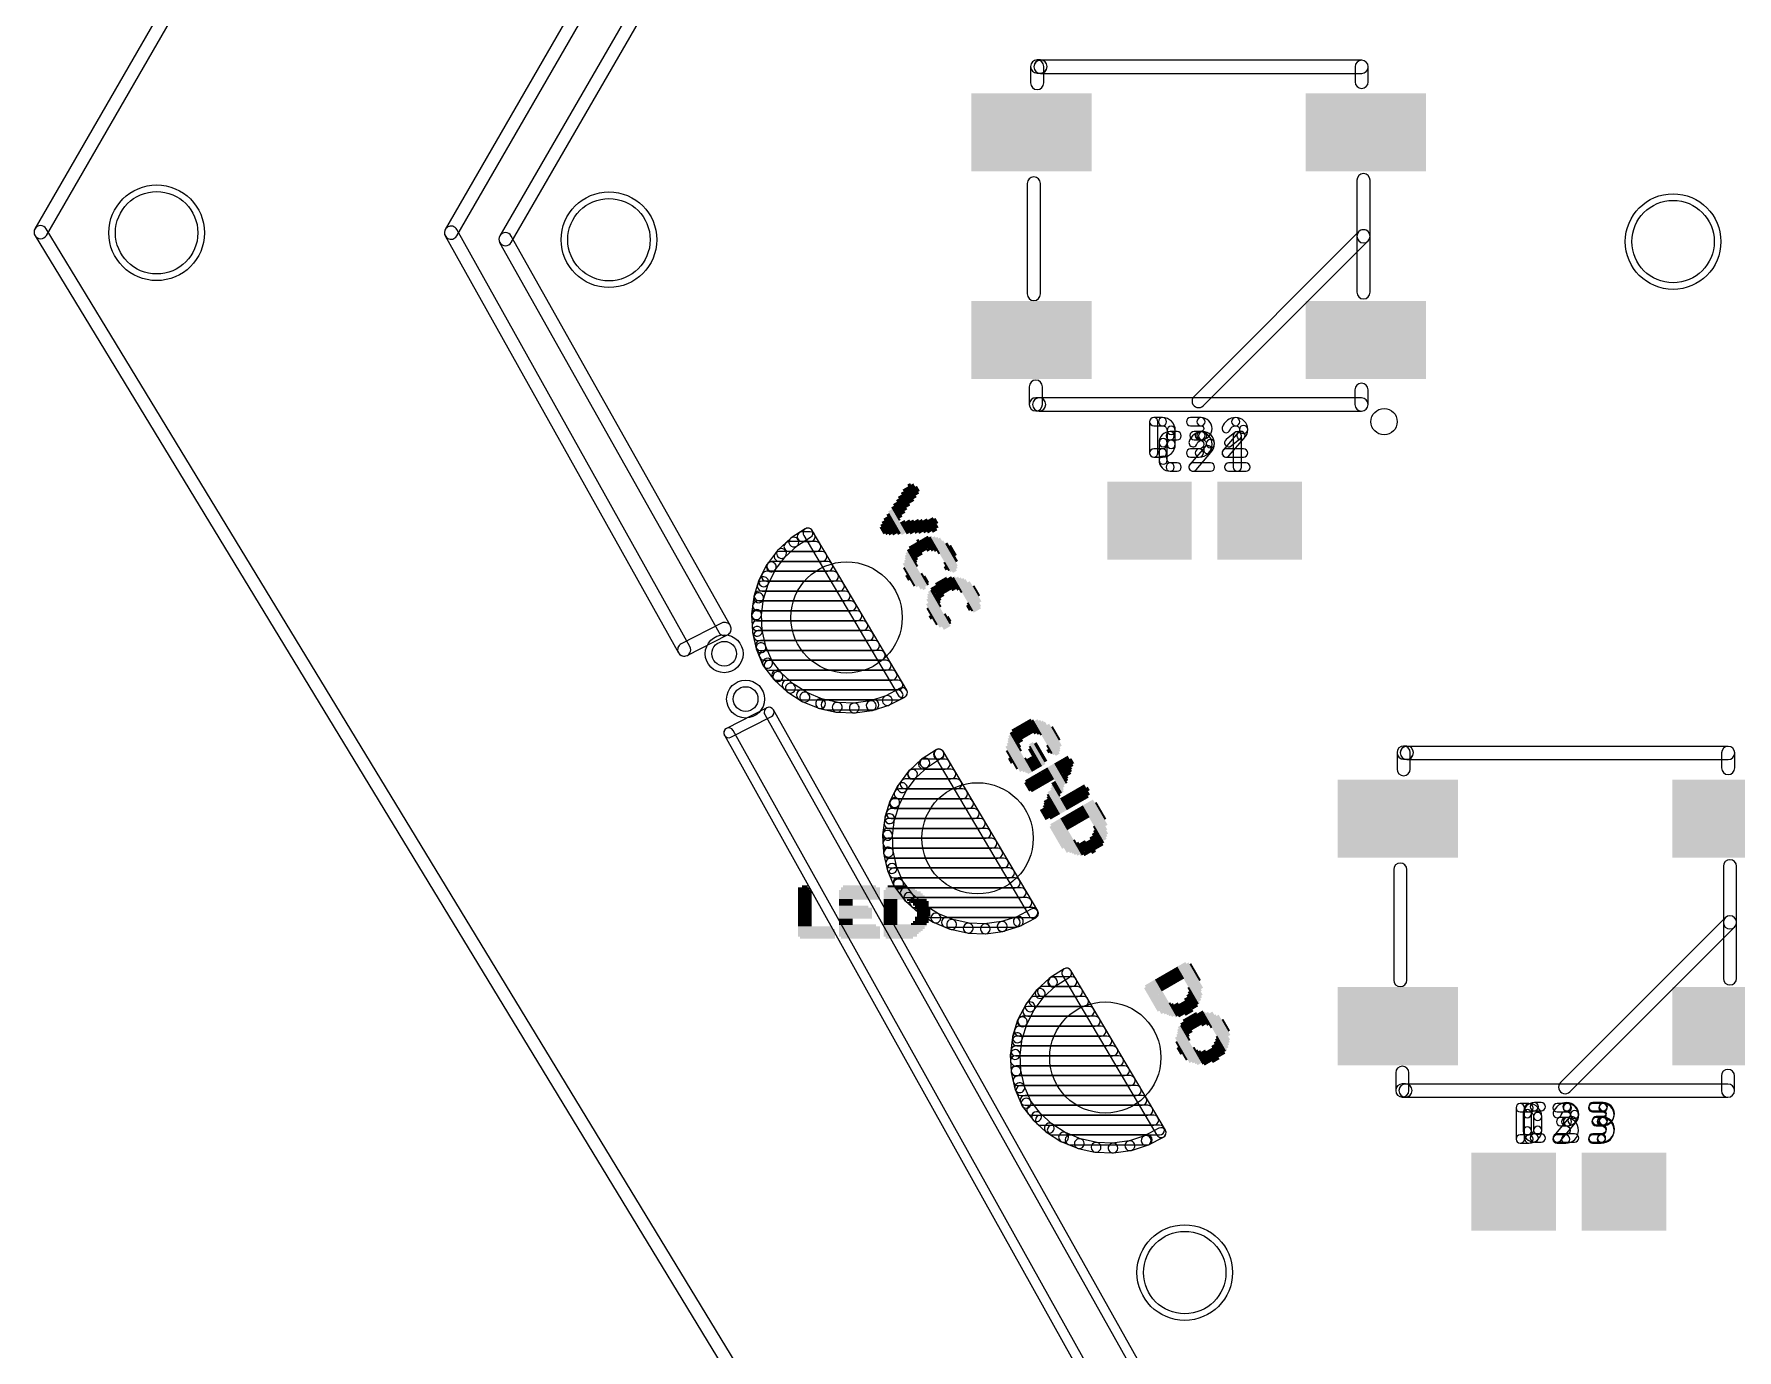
# Model space of a CAD drawing. Extents: x 0.02 to 3.96, y 0.03 to 4.16.
# Drawn here: x 0.021 to 1.054, y 2.591 to 3.389 of the extents above; entities that cross this region are included whole.
import ezdxf

# ---------------------------------------------------------------- set-up
doc = ezdxf.new("R2010")
doc.units = 0
for name, color, linetype in [('17', 82, 'CONTINUOUS'), ('20', 253, 'CONTINUOUS'), ('21', 253, 'CONTINUOUS'), ('25', 253, 'CONTINUOUS'), ('29', 253, 'CONTINUOUS')]:
    doc.layers.add(name, color=color, linetype=linetype)

# ---------------------------------------------------------------- blocks, each defined once
blk = doc.blocks.new('RECT')
blk.add_solid([(-0.5, -0.5), (0.5, -0.5), (-0.5, 0.5), (0.5, 0.5)])
blk = doc.blocks.new('ROUNDP')
blk.add_circle((0, 0), 0.5)

msp = doc.modelspace()

# ---------------------------------------------------------------- linework, layer by layer
at = {"layer": '20'}
for points in [[(0.028464, 3.26675), (0.540964, 4.15425, 1), (0.534036, 4.15825), (0.021536, 3.27075, 1)], [(0.277464, 3.2665), (0.671464, 3.949, 1), (0.664536, 3.953), (0.270536, 3.2705, 1)], [(0.310462, 3.262497), (0.692962, 3.923497, 1), (0.686038, 3.927503), (0.303538, 3.266503, 1)], [(1.997168, 0.033328), (0.028418, 3.270828, 1), (0.021582, 3.266672), (1.990332, 0.029172, 1)], [(0.418991, 3.017453), (0.277491, 3.270453, 1), (0.270509, 3.266547), (0.412009, 3.013547, 1)], [(0.303514, 3.262539), (0.436514, 3.026039, 1), (0.443486, 3.029961), (0.310486, 3.266461, 1)], [(0.438182, 3.031563), (0.413682, 3.019063, 1), (0.417318, 3.011937), (0.441818, 3.024437, 1)], [(0.465637, 2.980172), (0.441137, 2.967672, 1), (0.443863, 2.962328), (0.468363, 2.974828, 1)], [(0.464384, 2.976032), (0.685384, 2.582032, 1), (0.690616, 2.584968), (0.469616, 2.978968, 1)], [(0.43988, 2.963538), (0.66888, 2.553038, 1), (0.67412, 2.555962), (0.44512, 2.966462, 1)]]:
    msp.add_lwpolyline(points, format="xyb", close=True, dxfattribs=at)
for centre, radius in [((0.09538, 3.26842), 0.025), ((0.369843, 3.264225), 0.025), ((1.0155, 3.26306), 0.025), ((0.43975, 3.013), 0.0075), ((0.45275, 2.9855), 0.0075), ((0.71919, 2.63751), 0.025)]:
    msp.add_circle(centre, radius, dxfattribs=at)
at = {"layer": '21'}
for points in [[(0.63365, 3.35931), (0.63365, 3.36931, 1), (0.62565, 3.36931), (0.62565, 3.35931, 1)], [(0.62965, 3.36531), (0.63165, 3.36531, 1), (0.63165, 3.37331), (0.62965, 3.37331, 1)], [(0.62765, 3.36931), (0.62765, 3.36911, 1), (0.63565, 3.36911), (0.63565, 3.36931, 1)], [(0.63165, 3.36511), (0.82655, 3.36511, 1), (0.82655, 3.37311), (0.63165, 3.37311, 1)], [(0.82255, 3.36911), (0.82255, 3.36001, 1), (0.83055, 3.36001), (0.83055, 3.36911, 1)], [(0.63165, 3.23131), (0.63165, 3.29831, 1), (0.62365, 3.29831), (0.62365, 3.23131, 1)], [(0.82365, 3.30031), (0.82365, 3.26631, 1), (0.83165, 3.26631), (0.83165, 3.30031, 1)], [(0.824822, 3.269139), (0.724822, 3.169139, 1), (0.730478, 3.163482), (0.830478, 3.263482, 1)], [(0.82365, 3.26631), (0.82365, 3.23231, 1), (0.83165, 3.23231), (0.83165, 3.26631, 1)], [(0.62485, 3.17501), (0.62485, 3.16431, 1), (0.63285, 3.16431), (0.63285, 3.17501, 1)], [(0.83045, 3.16421), (0.83045, 3.17311, 1), (0.82245, 3.17311), (0.82245, 3.16421, 1)], [(0.62885, 3.16031), (0.63085, 3.16031, 1), (0.63085, 3.16831), (0.62885, 3.16831, 1)], [(0.62685, 3.16431), (0.62685, 3.16421, 1), (0.63485, 3.16421), (0.63485, 3.16431, 1)], [(0.63085, 3.16021), (0.82645, 3.16021, 1), (0.82645, 3.16821), (0.63085, 3.16821, 1)], [(0.856, 2.943), (0.856, 2.953, 1), (0.848, 2.953), (0.848, 2.943, 1)], [(0.852, 2.949), (0.854, 2.949, 1), (0.854, 2.957), (0.852, 2.957, 1)], [(0.85, 2.953), (0.85, 2.9528, 1), (0.858, 2.9528), (0.858, 2.953, 1)], [(0.854, 2.9488), (1.0489, 2.9488, 1), (1.0489, 2.9568), (0.854, 2.9568, 1)], [(1.0449, 2.9528), (1.0449, 2.9437, 1), (1.0529, 2.9437), (1.0529, 2.9528, 1)], [(0.854, 2.815), (0.854, 2.882, 1), (0.846, 2.882), (0.846, 2.815, 1)], [(1.046, 2.884), (1.046, 2.85, 1), (1.054, 2.85), (1.054, 2.884, 1)], [(1.047172, 2.852828), (0.947172, 2.752828, 1), (0.952828, 2.747172), (1.052828, 2.847172, 1)], [(1.046, 2.85), (1.046, 2.816, 1), (1.054, 2.816), (1.054, 2.85, 1)], [(0.8472, 2.7587), (0.8472, 2.748, 1), (0.8552, 2.748), (0.8552, 2.7587, 1)], [(1.0528, 2.7479), (1.0528, 2.7568, 1), (1.0448, 2.7568), (1.0448, 2.7479, 1)], [(0.8512, 2.744), (0.8532, 2.744, 1), (0.8532, 2.752), (0.8512, 2.752, 1)], [(0.8492, 2.748), (0.8492, 2.7479, 1), (0.8572, 2.7479), (0.8572, 2.748, 1)], [(0.8532, 2.7439), (1.0488, 2.7439, 1), (1.0488, 2.7519), (0.8532, 2.7519, 1)]]:
    msp.add_lwpolyline(points, format="xyb", close=True, dxfattribs=at)
msp.add_circle((0.84015, 3.15381), 0.008, dxfattribs=at)
at = {"layer": '25'}
for points in [[(0.702912, 3.13481), (0.702912, 3.15381, 1), (0.697912, 3.15381), (0.697912, 3.13481, 1)], [(0.700412, 3.15131), (0.70569, 3.15131, 1), (0.70569, 3.15631), (0.700412, 3.15631, 1)], [(0.702912, 3.13481), (0.702912, 3.15381, 1), (0.697912, 3.15381), (0.697912, 3.13481, 1)], [(0.700412, 3.15131), (0.70569, 3.15131, 1), (0.70569, 3.15631), (0.700412, 3.15631, 1)], [(0.708468, 3.148532, 1), (0.713468, 3.148532, 0.414214), (0.70569, 3.15631, 1), (0.70569, 3.15131, -0.414214)], [(0.708468, 3.148532, 1), (0.713468, 3.148532, 0.414214), (0.70569, 3.15631, 1), (0.70569, 3.15131, -0.414214)], [(0.722732, 3.15131), (0.729066, 3.15131, 1), (0.729066, 3.15631), (0.722732, 3.15631, 1)], [(0.722732, 3.15131), (0.729066, 3.15131, 1), (0.729066, 3.15631), (0.722732, 3.15631, 1)], [(0.729066, 3.147866, 1), (0.729066, 3.142866, 1), (0.729066, 3.15631, 1), (0.729066, 3.15131, -1)], [(0.729066, 3.147866, 1), (0.729066, 3.142866, 1), (0.729066, 3.15631, 1), (0.729066, 3.15131, -1)], [(0.750138, 3.15131, 1), (0.750138, 3.15631, 0.325185), (0.741954, 3.150358, 1), (0.74671, 3.148818, -0.325185)], [(0.750138, 3.15131, 1), (0.750138, 3.15631, 0.325185), (0.741954, 3.150358, 1), (0.74671, 3.148818, -0.325185)], [(0.752388, 3.14906, 1), (0.757388, 3.14906, 0.414214), (0.750138, 3.15631, 1), (0.750138, 3.15131, -0.414214)], [(0.752388, 3.14906, 1), (0.757388, 3.14906, 0.414214), (0.750138, 3.15631, 1), (0.750138, 3.15131, -0.414214)], [(0.75158, 3.147176, 1), (0.755028, 3.143555, 0.205254), (0.757388, 3.14906, 1), (0.752388, 3.14906, -0.205254)], [(0.75158, 3.147176, 1), (0.755028, 3.143555, 0.205254), (0.757388, 3.14906, 1), (0.752388, 3.14906, -0.205254)], [(0.70569, 3.13731, 1), (0.70569, 3.13231, 0.41422), (0.713468, 3.140088, 1), (0.708468, 3.140088, -0.41422)], [(0.70569, 3.13731, 1), (0.70569, 3.13231, 0.41422), (0.713468, 3.140088, 1), (0.708468, 3.140088, -0.41422)], [(0.710338, 3.14275, 1), (0.710338, 3.14775, 0.414205), (0.703616, 3.141028, 1), (0.708616, 3.141028, -0.414205)], [(0.710338, 3.14275, 1), (0.710338, 3.14775, 0.414205), (0.703616, 3.141028, 1), (0.708616, 3.141028, -0.414205)], [(0.708616, 3.130472), (0.708616, 3.141028, 1), (0.703616, 3.141028), (0.703616, 3.130472, 1)], [(0.708616, 3.130472), (0.708616, 3.141028, 1), (0.703616, 3.141028), (0.703616, 3.130472, 1)], [(0.710338, 3.14275), (0.71456, 3.14275, 1), (0.71456, 3.14775), (0.710338, 3.14775, 1)], [(0.710338, 3.14275), (0.71456, 3.14275, 1), (0.71456, 3.14775), (0.710338, 3.14775, 1)], [(0.708468, 3.148532), (0.708468, 3.140088, 1), (0.713468, 3.140088), (0.713468, 3.148532, 1)], [(0.708468, 3.148532), (0.708468, 3.140088, 1), (0.713468, 3.140088), (0.713468, 3.148532, 1)], [(0.730034, 3.14275, 1), (0.730034, 3.14775, 0.325185), (0.72185, 3.141798, 1), (0.726607, 3.140257, -0.325185)], [(0.730034, 3.14275, 1), (0.730034, 3.14775, 0.325185), (0.72185, 3.141798, 1), (0.726607, 3.140257, -0.325185)], [(0.729066, 3.147866), (0.724843, 3.147866, 1), (0.724843, 3.142866), (0.729066, 3.142866, 1)], [(0.729066, 3.147866), (0.724843, 3.147866, 1), (0.724843, 3.142866), (0.729066, 3.142866, 1)], [(0.72801, 3.13731, 1), (0.72801, 3.13231, 1), (0.72801, 3.147866, 1), (0.72801, 3.142866, -1)], [(0.72801, 3.13731, 1), (0.72801, 3.13231, 1), (0.72801, 3.147866, 1), (0.72801, 3.142866, -1)], [(0.732284, 3.1405, 1), (0.737284, 3.1405, 0.414214), (0.730034, 3.14775, 1), (0.730034, 3.14275, -0.414214)], [(0.732284, 3.1405, 1), (0.737284, 3.1405, 0.414214), (0.730034, 3.14775, 1), (0.730034, 3.14275, -0.414214)], [(0.731477, 3.138616, 1), (0.734925, 3.134995, 0.205254), (0.737284, 3.1405, 1), (0.732284, 3.1405, -0.205254)], [(0.731477, 3.138616, 1), (0.734925, 3.134995, 0.205254), (0.737284, 3.1405, 1), (0.732284, 3.1405, -0.205254)], [(0.751399, 3.146985), (0.742427, 3.136429, 1), (0.746237, 3.133191), (0.755209, 3.143747, 1)], [(0.751399, 3.146985), (0.742427, 3.136429, 1), (0.746237, 3.133191), (0.755209, 3.143747, 1)], [(0.74739, 3.139076), (0.752668, 3.143298, 1), (0.749545, 3.147202), (0.744267, 3.14298, 1)], [(0.74739, 3.139076), (0.752668, 3.143298, 1), (0.749545, 3.147202), (0.744267, 3.14298, 1)], [(0.748606, 3.14525), (0.748606, 3.12625, 1), (0.753606, 3.12625), (0.753606, 3.14525, 1)], [(0.748606, 3.14525), (0.748606, 3.12625, 1), (0.753606, 3.12625), (0.753606, 3.14525, 1)], [(0.70569, 3.13731), (0.700412, 3.13731, 1), (0.700412, 3.13231), (0.70569, 3.13231, 1)], [(0.70569, 3.13731), (0.700412, 3.13731, 1), (0.700412, 3.13231), (0.70569, 3.13231, 1)], [(0.708616, 3.130472, 1), (0.703616, 3.130472, 0.414214), (0.710338, 3.12375, 1), (0.710338, 3.12875, -0.414214)], [(0.708616, 3.130472, 1), (0.703616, 3.130472, 0.414214), (0.710338, 3.12375, 1), (0.710338, 3.12875, -0.414214)], [(0.722732, 3.13231), (0.72801, 3.13231, 1), (0.72801, 3.13731), (0.722732, 3.13731, 1)], [(0.722732, 3.13231), (0.72801, 3.13231, 1), (0.72801, 3.13731), (0.722732, 3.13731, 1)], [(0.731296, 3.138425), (0.722324, 3.127869, 1), (0.726134, 3.124631), (0.735106, 3.135186, 1)], [(0.731296, 3.138425), (0.722324, 3.127869, 1), (0.726134, 3.124631), (0.735106, 3.135186, 1)], [(0.744332, 3.13231), (0.754888, 3.13231, 1), (0.754888, 3.13731), (0.744332, 3.13731, 1)], [(0.744332, 3.13231), (0.754888, 3.13231, 1), (0.754888, 3.13731), (0.744332, 3.13731, 1)], [(0.71456, 3.12875), (0.710338, 3.12875, 1), (0.710338, 3.12375), (0.71456, 3.12375, 1)], [(0.71456, 3.12875), (0.710338, 3.12875, 1), (0.710338, 3.12375), (0.71456, 3.12375, 1)], [(0.724229, 3.12375), (0.734784, 3.12375, 1), (0.734784, 3.12875), (0.724229, 3.12875, 1)], [(0.724229, 3.12375), (0.734784, 3.12375, 1), (0.734784, 3.12875), (0.724229, 3.12875, 1)], [(0.745829, 3.12375), (0.756384, 3.12375, 1), (0.756384, 3.12875), (0.745829, 3.12875, 1)], [(0.745829, 3.12375), (0.756384, 3.12375, 1), (0.756384, 3.12875), (0.745829, 3.12875, 1)], [(0.925262, 2.7185), (0.925262, 2.7375, 1), (0.920262, 2.7375), (0.920262, 2.7185, 1)], [(0.922762, 2.735), (0.92804, 2.735, 1), (0.92804, 2.74), (0.922762, 2.74, 1)], [(0.925262, 2.7185), (0.925262, 2.7375, 1), (0.920262, 2.7375), (0.920262, 2.7185, 1)], [(0.922762, 2.735), (0.92804, 2.735, 1), (0.92804, 2.74), (0.922762, 2.74, 1)], [(0.931328, 2.73565, 1), (0.931328, 2.74065, 0.414205), (0.924606, 2.733928, 1), (0.929606, 2.733928, -0.414205)], [(0.931328, 2.73565, 1), (0.931328, 2.74065, 0.414205), (0.924606, 2.733928, 1), (0.929606, 2.733928, -0.414205)], [(0.930818, 2.732222, 1), (0.935818, 2.732222, 0.414214), (0.92804, 2.74, 1), (0.92804, 2.735, -0.414214)], [(0.930818, 2.732222, 1), (0.935818, 2.732222, 0.414214), (0.92804, 2.74, 1), (0.92804, 2.735, -0.414214)], [(0.931328, 2.73565), (0.93555, 2.73565, 1), (0.93555, 2.74065), (0.931328, 2.74065, 1)], [(0.931328, 2.73565), (0.93555, 2.73565, 1), (0.93555, 2.74065), (0.931328, 2.74065, 1)], [(0.945082, 2.735), (0.951416, 2.735, 1), (0.951416, 2.74), (0.945082, 2.74, 1)], [(0.945082, 2.735), (0.951416, 2.735, 1), (0.951416, 2.74), (0.945082, 2.74, 1)], [(0.951024, 2.73565, 1), (0.951024, 2.74065, 0.325185), (0.94284, 2.734698, 1), (0.947597, 2.733157, -0.325185)], [(0.951024, 2.73565, 1), (0.951024, 2.74065, 0.325185), (0.94284, 2.734698, 1), (0.947597, 2.733157, -0.325185)], [(0.953274, 2.7334, 1), (0.958274, 2.7334, 0.414214), (0.951024, 2.74065, 1), (0.951024, 2.73565, -0.414214)], [(0.953274, 2.7334, 1), (0.958274, 2.7334, 0.414214), (0.951024, 2.74065, 1), (0.951024, 2.73565, -0.414214)], [(0.951416, 2.731555, 1), (0.951416, 2.726555, 1), (0.951416, 2.74, 1), (0.951416, 2.735, -1)], [(0.951416, 2.731555, 1), (0.951416, 2.726555, 1), (0.951416, 2.74, 1), (0.951416, 2.735, -1)], [(0.966682, 2.735), (0.973015, 2.735, 1), (0.973015, 2.74), (0.966682, 2.74, 1)], [(0.966682, 2.735), (0.973015, 2.735, 1), (0.973015, 2.74), (0.966682, 2.74, 1)], [(0.966819, 2.73565), (0.973152, 2.73565, 1), (0.973152, 2.74065), (0.966819, 2.74065, 1)], [(0.966819, 2.73565), (0.973152, 2.73565, 1), (0.973152, 2.74065), (0.966819, 2.74065, 1)], [(0.973015, 2.731555, 1), (0.973015, 2.726555, 1), (0.973015, 2.74, 1), (0.973015, 2.735, -1)], [(0.973015, 2.731555, 1), (0.973015, 2.726555, 1), (0.973015, 2.74, 1), (0.973015, 2.735, -1)], [(0.973152, 2.732205, 1), (0.973152, 2.727205, 1), (0.973152, 2.74065, 1), (0.973152, 2.73565, -1)], [(0.973152, 2.732205, 1), (0.973152, 2.727205, 1), (0.973152, 2.74065, 1), (0.973152, 2.73565, -1)], [(0.929606, 2.723372), (0.929606, 2.733928, 1), (0.924606, 2.733928), (0.924606, 2.723372, 1)], [(0.929606, 2.723372), (0.929606, 2.733928, 1), (0.924606, 2.733928), (0.924606, 2.723372, 1)], [(0.930818, 2.732222), (0.930818, 2.723778, 1), (0.935818, 2.723778), (0.935818, 2.732222, 1)], [(0.930818, 2.732222), (0.930818, 2.723778, 1), (0.935818, 2.723778), (0.935818, 2.732222, 1)], [(0.952286, 2.731325), (0.943314, 2.720769, 1), (0.947124, 2.717531), (0.956096, 2.728086, 1)], [(0.952286, 2.731325), (0.943314, 2.720769, 1), (0.947124, 2.717531), (0.956096, 2.728086, 1)], [(0.951416, 2.731555), (0.947193, 2.731555, 1), (0.947193, 2.726555), (0.951416, 2.726555, 1)], [(0.951416, 2.731555), (0.947193, 2.731555, 1), (0.947193, 2.726555), (0.951416, 2.726555, 1)], [(0.95036, 2.721, 1), (0.95036, 2.716, 1), (0.95036, 2.731555, 1), (0.95036, 2.726555, -1)], [(0.95036, 2.721, 1), (0.95036, 2.716, 1), (0.95036, 2.731555, 1), (0.95036, 2.726555, -1)], [(0.952467, 2.731516, 1), (0.955915, 2.727895, 0.205254), (0.958274, 2.7334, 1), (0.953274, 2.7334, -0.205254)], [(0.952467, 2.731516, 1), (0.955915, 2.727895, 0.205254), (0.958274, 2.7334, 1), (0.953274, 2.7334, -0.205254)], [(0.973015, 2.731555), (0.968793, 2.731555, 1), (0.968793, 2.726555), (0.973015, 2.726555, 1)], [(0.973015, 2.731555), (0.968793, 2.731555, 1), (0.968793, 2.726555), (0.973015, 2.726555, 1)], [(0.973152, 2.732205), (0.96893, 2.732205, 1), (0.96893, 2.727205), (0.973152, 2.727205, 1)], [(0.973152, 2.732205), (0.96893, 2.732205, 1), (0.96893, 2.727205), (0.973152, 2.727205, 1)], [(0.97196, 2.721, 1), (0.97196, 2.716, 1), (0.97196, 2.731555, 1), (0.97196, 2.726555, -1)], [(0.97196, 2.721, 1), (0.97196, 2.716, 1), (0.97196, 2.731555, 1), (0.97196, 2.726555, -1)], [(0.972096, 2.72165, 1), (0.972096, 2.71665, 1), (0.972096, 2.732205, 1), (0.972096, 2.727205, -1)], [(0.972096, 2.72165, 1), (0.972096, 2.71665, 1), (0.972096, 2.732205, 1), (0.972096, 2.727205, -1)], [(0.92804, 2.721), (0.922762, 2.721, 1), (0.922762, 2.716), (0.92804, 2.716, 1)], [(0.92804, 2.721), (0.922762, 2.721, 1), (0.922762, 2.716), (0.92804, 2.716, 1)], [(0.929606, 2.723372, 1), (0.924606, 2.723372, 0.414214), (0.931328, 2.71665, 1), (0.931328, 2.72165, -0.414214)], [(0.929606, 2.723372, 1), (0.924606, 2.723372, 0.414214), (0.931328, 2.71665, 1), (0.931328, 2.72165, -0.414214)], [(0.92804, 2.721, 1), (0.92804, 2.716, 0.41422), (0.935818, 2.723778, 1), (0.930818, 2.723778, -0.41422)], [(0.92804, 2.721, 1), (0.92804, 2.716, 0.41422), (0.935818, 2.723778, 1), (0.930818, 2.723778, -0.41422)], [(0.93555, 2.72165), (0.931328, 2.72165, 1), (0.931328, 2.71665), (0.93555, 2.71665, 1)], [(0.93555, 2.72165), (0.931328, 2.72165, 1), (0.931328, 2.71665), (0.93555, 2.71665, 1)], [(0.945082, 2.716), (0.95036, 2.716, 1), (0.95036, 2.721), (0.945082, 2.721, 1)], [(0.945082, 2.716), (0.95036, 2.716, 1), (0.95036, 2.721), (0.945082, 2.721, 1)], [(0.945219, 2.71665), (0.955774, 2.71665, 1), (0.955774, 2.72165), (0.945219, 2.72165, 1)], [(0.945219, 2.71665), (0.955774, 2.71665, 1), (0.955774, 2.72165), (0.945219, 2.72165, 1)], [(0.966682, 2.716), (0.97196, 2.716, 1), (0.97196, 2.721), (0.966682, 2.721, 1)], [(0.966682, 2.716), (0.97196, 2.716, 1), (0.97196, 2.721), (0.966682, 2.721, 1)], [(0.966819, 2.71665), (0.972096, 2.71665, 1), (0.972096, 2.72165), (0.966819, 2.72165, 1)], [(0.966819, 2.71665), (0.972096, 2.71665, 1), (0.972096, 2.72165), (0.966819, 2.72165, 1)]]:
    msp.add_lwpolyline(points, format="xyb", close=True, dxfattribs=at)
at = {"layer": '29'}
for points in [[(0.479973, 3.082954), (0.472485, 3.076039, 1), (0.476556, 3.071631), (0.484044, 3.078546, 1)], [(0.479031, 3.075), (0.49547, 3.075, 1), (0.49547, 3.081), (0.479031, 3.081, 1)], [(0.488962, 3.088783), (0.480387, 3.083274, 1), (0.48363, 3.078226), (0.492205, 3.083735, 1)], [(0.487067, 3.081), (0.49192, 3.081, 1), (0.49192, 3.087), (0.487067, 3.087, 1)], [(0.550479, 2.990916), (0.493165, 3.087787, 1), (0.488001, 3.084731), (0.545315, 2.98786, 1)], [(0.472133, 3.075652), (0.46596, 3.067542, 1), (0.470734, 3.063908), (0.476908, 3.072018, 1)], [(0.468557, 3.063), (0.50257, 3.063, 1), (0.50257, 3.069), (0.468557, 3.069, 1)], [(0.473124, 3.069), (0.49902, 3.069, 1), (0.49902, 3.075), (0.473124, 3.075, 1)], [(0.460811, 3.057557), (0.457784, 3.047825, 1), (0.463513, 3.046043), (0.46654, 3.055775, 1)], [(0.465681, 3.0671), (0.461009, 3.058041, 1), (0.466342, 3.055291), (0.471013, 3.06435, 1)], [(0.465395, 3.057), (0.506119, 3.057, 1), (0.506119, 3.063), (0.465395, 3.063, 1)], [(0.457673, 3.047314), (0.456381, 3.037204, 1), (0.462333, 3.036444), (0.463624, 3.046554, 1)], [(0.46098, 3.045), (0.513219, 3.045, 1), (0.513219, 3.051), (0.46098, 3.051, 1)], [(0.462846, 3.051), (0.509669, 3.051, 1), (0.509669, 3.057), (0.462846, 3.057, 1)], [(0.456361, 3.036682), (0.456844, 3.026501, 1), (0.462838, 3.026786), (0.462354, 3.036966, 1)], [(0.459396, 3.033), (0.520319, 3.033, 1), (0.520319, 3.039), (0.459396, 3.039, 1)], [(0.460018, 3.039), (0.516769, 3.039, 1), (0.516769, 3.045), (0.460018, 3.045, 1)], [(0.459681, 3.027), (0.523869, 3.027, 1), (0.523869, 3.033), (0.459681, 3.033, 1)], [(0.456915, 3.025983), (0.459159, 3.016041, 1), (0.465012, 3.017362), (0.462767, 3.027304, 1)], [(0.460438, 3.021), (0.527419, 3.021, 1), (0.527419, 3.027), (0.460438, 3.027, 1)], [(0.461792, 3.015), (0.530969, 3.015, 1), (0.530969, 3.021), (0.461792, 3.021, 1)], [(0.459318, 3.015542), (0.463255, 3.006141, 1), (0.468789, 3.008459), (0.464853, 3.01786, 1)], [(0.464054, 3.009), (0.534519, 3.009, 1), (0.534519, 3.015), (0.464054, 3.015, 1)], [(0.463647, 3.005467), (0.469959, 2.997289, 1), (0.474709, 3.000955), (0.468397, 3.009133, 1)], [(0.467025, 3.003), (0.538069, 3.003, 1), (0.538069, 3.009), (0.467025, 3.009, 1)], [(0.471656, 2.997), (0.541619, 2.997, 1), (0.541619, 3.003), (0.471656, 3.003, 1)], [(0.470313, 2.996904), (0.477949, 2.989947, 1), (0.48199, 2.994381), (0.474354, 3.001339, 1)], [(0.477955, 2.991), (0.545169, 2.991, 1), (0.545169, 2.997), (0.477955, 2.997, 1)], [(0.478365, 2.989629), (0.487093, 2.984103, 1), (0.490302, 2.989172), (0.481574, 2.994699, 1)], [(0.486546, 2.985), (0.545249, 2.985, 1), (0.545249, 2.991), (0.486546, 2.991, 1)], [(0.487557, 2.983863), (0.497112, 2.979936, 1), (0.499393, 2.985486), (0.489838, 2.989413, 1)], [(0.529814, 2.9786), (0.539658, 2.981734, 1), (0.537837, 2.987451), (0.527994, 2.984317, 1)], [(0.54014, 2.981935), (0.54929, 2.986731, 1), (0.546505, 2.992045), (0.537355, 2.98725, 1)], [(0.497611, 2.979781), (0.507703, 2.977573, 1), (0.508985, 2.983434), (0.498894, 2.985642, 1)], [(0.501503, 2.979), (0.530605, 2.979, 1), (0.530605, 2.985), (0.501503, 2.985, 1)], [(0.508222, 2.977506), (0.518543, 2.977084, 1), (0.518788, 2.983079), (0.508467, 2.983501, 1)], [(0.519066, 2.977108), (0.529304, 2.978485, 1), (0.528504, 2.984432), (0.518266, 2.983055, 1)], [(0.568462, 2.954783), (0.559887, 2.949274, 1), (0.56313, 2.944226), (0.571705, 2.949735, 1)], [(0.629979, 2.856916), (0.572665, 2.953787, 1), (0.567501, 2.950731), (0.624815, 2.85386, 1)], [(0.559473, 2.948954), (0.551985, 2.942039, 1), (0.556056, 2.937631), (0.563544, 2.944546, 1)], [(0.560697, 2.943), (0.573786, 2.943, 1), (0.573786, 2.949), (0.560697, 2.949, 1)], [(0.56968, 2.949), (0.570236, 2.949, 1), (0.570236, 2.955), (0.56968, 2.955, 1)], [(0.545181, 2.9331), (0.540509, 2.924041, 1), (0.545842, 2.921291), (0.550513, 2.93035, 1)], [(0.551633, 2.941652), (0.54546, 2.933542, 1), (0.550234, 2.929908), (0.556408, 2.938018, 1)], [(0.549579, 2.931), (0.580886, 2.931, 1), (0.580886, 2.937), (0.549579, 2.937, 1)], [(0.554199, 2.937), (0.577336, 2.937, 1), (0.577336, 2.943), (0.554199, 2.943, 1)], [(0.540311, 2.923557), (0.537284, 2.913825, 1), (0.543013, 2.912043), (0.54604, 2.921775, 1)], [(0.542969, 2.919), (0.587986, 2.919, 1), (0.587986, 2.925), (0.542969, 2.925, 1)], [(0.545926, 2.925), (0.584436, 2.925, 1), (0.584436, 2.931), (0.545926, 2.931, 1)], [(0.537173, 2.913314), (0.535881, 2.903204, 1), (0.541833, 2.902444), (0.543124, 2.912554, 1)], [(0.541102, 2.913), (0.591536, 2.913, 1), (0.591536, 2.919), (0.541102, 2.919, 1)], [(0.535861, 2.902682), (0.536344, 2.892501, 1), (0.542338, 2.892786), (0.541854, 2.902966, 1)], [(0.539007, 2.901), (0.598636, 2.901, 1), (0.598636, 2.907), (0.539007, 2.907, 1)], [(0.539774, 2.907), (0.595086, 2.907, 1), (0.595086, 2.913), (0.539774, 2.913, 1)], [(0.539086, 2.895), (0.602186, 2.895, 1), (0.602186, 2.901), (0.539086, 2.901, 1)], [(0.536415, 2.891983), (0.538659, 2.882041, 1), (0.544512, 2.883362), (0.542267, 2.893304, 1)], [(0.539486, 2.889), (0.605736, 2.889, 1), (0.605736, 2.895), (0.539486, 2.895, 1)], [(0.540841, 2.883), (0.609286, 2.883, 1), (0.609286, 2.889), (0.540841, 2.889, 1)], [(0.538818, 2.881542), (0.542755, 2.872141, 1), (0.548289, 2.874459), (0.544353, 2.88386, 1)], [(0.542716, 2.877), (0.612836, 2.877, 1), (0.612836, 2.883), (0.542716, 2.883, 1)], [(0.545229, 2.871), (0.616386, 2.871, 1), (0.616386, 2.877), (0.545229, 2.877, 1)], [(0.543147, 2.871467), (0.549459, 2.863289, 1), (0.554209, 2.866955), (0.547897, 2.875133, 1)], [(0.549612, 2.865), (0.619935, 2.865, 1), (0.619935, 2.871), (0.549612, 2.871, 1)], [(0.549813, 2.862904), (0.557449, 2.855947, 1), (0.56149, 2.860381), (0.553854, 2.867339, 1)], [(0.55526, 2.859), (0.623485, 2.859, 1), (0.623485, 2.865), (0.55526, 2.865, 1)], [(0.557865, 2.855629), (0.566593, 2.850103, 1), (0.569802, 2.855172), (0.561074, 2.860699, 1)], [(0.562887, 2.853), (0.627035, 2.853, 1), (0.627035, 2.859), (0.562887, 2.859, 1)], [(0.567057, 2.849863), (0.576612, 2.845936, 1), (0.578893, 2.851486), (0.569338, 2.855413, 1)], [(0.574616, 2.847), (0.616387, 2.847, 1), (0.616387, 2.853), (0.574616, 2.853, 1)], [(0.609314, 2.8446), (0.619158, 2.847734, 1), (0.617337, 2.853451), (0.607494, 2.850317, 1)], [(0.61964, 2.847935), (0.62879, 2.852731, 1), (0.626005, 2.858045), (0.616855, 2.85325, 1)], [(0.577111, 2.845781), (0.587203, 2.843573, 1), (0.588485, 2.849434), (0.578394, 2.851642, 1)], [(0.587722, 2.843506), (0.598043, 2.843084, 1), (0.598288, 2.849079), (0.587967, 2.849501, 1)], [(0.598566, 2.843108), (0.608804, 2.844485, 1), (0.608004, 2.850432), (0.597766, 2.849055, 1)], [(0.645962, 2.821783), (0.637387, 2.816274, 1), (0.64063, 2.811226), (0.649205, 2.816735, 1)], [(0.707479, 2.723916), (0.650165, 2.820787, 1), (0.645001, 2.817731), (0.702315, 2.72086, 1)], [(0.636973, 2.815954), (0.629485, 2.809039, 1), (0.633556, 2.804631), (0.641044, 2.811546, 1)], [(0.632782, 2.805), (0.654245, 2.805, 1), (0.654245, 2.811), (0.632782, 2.811, 1)], [(0.639398, 2.811), (0.650695, 2.811, 1), (0.650695, 2.817), (0.639398, 2.817, 1)], [(0.622681, 2.8001), (0.618009, 2.791041, 1), (0.623342, 2.788291), (0.628013, 2.79735, 1)], [(0.629133, 2.808652), (0.62296, 2.800542, 1), (0.627734, 2.796908), (0.633908, 2.805018, 1)], [(0.62784, 2.799), (0.657795, 2.799, 1), (0.657795, 2.805), (0.62784, 2.805, 1)], [(0.617811, 2.790557), (0.614784, 2.780825, 1), (0.620513, 2.779043), (0.62354, 2.788775, 1)], [(0.620848, 2.787), (0.664894, 2.787, 1), (0.664894, 2.793), (0.620848, 2.793, 1)], [(0.623942, 2.793), (0.661344, 2.793, 1), (0.661344, 2.799), (0.623942, 2.799, 1)], [(0.614673, 2.780314), (0.613381, 2.770204, 1), (0.619333, 2.769444), (0.620624, 2.779554, 1)], [(0.617402, 2.775), (0.671994, 2.775, 1), (0.671994, 2.781), (0.617402, 2.781, 1)], [(0.618913, 2.781), (0.668444, 2.781, 1), (0.668444, 2.787), (0.618913, 2.787, 1)], [(0.613361, 2.769682), (0.613844, 2.759501, 1), (0.619838, 2.759786), (0.619354, 2.769966, 1)], [(0.616635, 2.769), (0.675544, 2.769, 1), (0.675544, 2.775), (0.616635, 2.775, 1)], [(0.616539, 2.763), (0.679094, 2.763, 1), (0.679094, 2.769), (0.616539, 2.769, 1)], [(0.616824, 2.757), (0.682644, 2.757, 1), (0.682644, 2.763), (0.616824, 2.763, 1)], [(0.613915, 2.758983), (0.616159, 2.749041, 1), (0.622012, 2.750362), (0.619767, 2.760304, 1)], [(0.618115, 2.751), (0.686194, 2.751, 1), (0.686194, 2.757), (0.618115, 2.757, 1)], [(0.616318, 2.748542), (0.620255, 2.739141, 1), (0.625789, 2.741459), (0.621853, 2.75086, 1)], [(0.619798, 2.745), (0.689744, 2.745, 1), (0.689744, 2.751), (0.619798, 2.751, 1)], [(0.62231, 2.739), (0.693294, 2.739, 1), (0.693294, 2.745), (0.62231, 2.745, 1)], [(0.620647, 2.738467), (0.626959, 2.730289, 1), (0.631709, 2.733955), (0.625397, 2.742133, 1)], [(0.626341, 2.733), (0.696844, 2.733, 1), (0.696844, 2.739), (0.626341, 2.739, 1)], [(0.627313, 2.729904), (0.634949, 2.722947, 1), (0.63899, 2.727381), (0.631354, 2.734339, 1)], [(0.631662, 2.727), (0.700394, 2.727, 1), (0.700394, 2.733), (0.631662, 2.733, 1)], [(0.635365, 2.722629), (0.644093, 2.717103, 1), (0.647302, 2.722172), (0.638574, 2.727699, 1)], [(0.638808, 2.721), (0.703944, 2.721, 1), (0.703944, 2.727), (0.638808, 2.727, 1)], [(0.644557, 2.716863), (0.654112, 2.712936, 1), (0.656393, 2.718486), (0.646838, 2.722413, 1)], [(0.649683, 2.715), (0.696525, 2.715, 1), (0.696525, 2.721), (0.649683, 2.721, 1)], [(0.654611, 2.712781), (0.664703, 2.710573, 1), (0.665985, 2.716434), (0.655894, 2.718642, 1)], [(0.686814, 2.7116), (0.696658, 2.714734, 1), (0.694837, 2.720451), (0.684994, 2.717317, 1)], [(0.69714, 2.714935), (0.70629, 2.719731, 1), (0.703505, 2.725045), (0.694355, 2.72025, 1)], [(0.665222, 2.710506), (0.675543, 2.710084, 1), (0.675788, 2.716079), (0.665467, 2.716501, 1)], [(0.676066, 2.710108), (0.686304, 2.711485, 1), (0.685504, 2.717432), (0.675266, 2.716055, 1)]]:
    msp.add_lwpolyline(points, format="xyb", close=True, dxfattribs=at)
for centre, radius in [((0.09538, 3.26842), 0.029), ((0.369843, 3.264225), 0.029), ((1.0155, 3.26306), 0.029), ((0.43975, 3.013), 0.0115), ((0.45275, 2.9855), 0.0115), ((0.71919, 2.63751), 0.029)]:
    msp.add_circle(centre, radius, dxfattribs=at)

# ---------------------------------------------------------------- block references
at = {"layer": '17', "xscale": 0.0675, "yscale": 0.0675, "rotation": 120}
for p in [(0.514, 3.035), (0.514, 3.035), (0.5935, 2.901), (0.5935, 2.901), (0.671, 2.768), (0.671, 2.768)]:
    msp.add_blockref('ROUNDP', p, dxfattribs=at)
at = {"layer": '21', "rotation": 300}
for p, xscale, yscale in [((0.549773, 3.106797), 0.009449, 0.001181), ((0.5505, 3.107899), 0.008268, 0.001181), ((0.550887, 3.108804), 0.009449, 0.001181), ((0.55208, 3.109493), 0.009449, 0.001575), ((0.552979, 3.110693), 0.008268, 0.001181), ((0.553706, 3.111795), 0.009449, 0.001181), ((0.554093, 3.1127), 0.008268, 0.001181), ((0.555581, 3.112878), 0.007087, 0.001575), ((0.55707, 3.113055), 0.003543, 0.001181), ((0.543928, 3.092511), 0.016535, 0.001181), ((0.545121, 3.0932), 0.016535, 0.001575), ((0.543952, 3.097981), 0.009449, 0.001181), ((0.54468, 3.099083), 0.008268, 0.001181), ((0.545066, 3.099988), 0.009449, 0.001181), ((0.545965, 3.101188), 0.008268, 0.001575), ((0.546863, 3.102389), 0.009449, 0.001181), ((0.547249, 3.103294), 0.008268, 0.001181), ((0.547977, 3.104396), 0.009449, 0.001181), ((0.548875, 3.105596), 0.008268, 0.001575), ((0.535745, 3.087787), 0.004724, 0.001181), ((0.536938, 3.088476), 0.007087, 0.001575), ((0.538132, 3.089165), 0.009449, 0.001181), ((0.539154, 3.089755), 0.009449, 0.001181), ((0.539836, 3.090149), 0.011811, 0.001181), ((0.54103, 3.090838), 0.011811, 0.001575), ((0.542223, 3.091527), 0.014173, 0.001181), ((0.542905, 3.091921), 0.014173, 0.001181), ((0.548972, 3.089286), 0.008268, 0.001181), ((0.549995, 3.089877), 0.008268, 0.001181), ((0.550972, 3.089759), 0.009449, 0.001181), ((0.552461, 3.089937), 0.008268, 0.001575), ((0.553949, 3.090114), 0.009449, 0.001181), ((0.554926, 3.089997), 0.008268, 0.001181), ((0.556244, 3.090076), 0.009449, 0.001181), ((0.557733, 3.090253), 0.008268, 0.001575), ((0.559222, 3.090431), 0.009449, 0.001181), ((0.56054, 3.09051), 0.008268, 0.001181), ((0.561517, 3.090392), 0.009449, 0.001181), ((0.563006, 3.09057), 0.008268, 0.001575), ((0.564494, 3.090747), 0.009449, 0.001181), ((0.565813, 3.090826), 0.008268, 0.001181), ((0.566494, 3.09122), 0.008268, 0.001181), ((0.567392, 3.09242), 0.007087, 0.001575), ((0.56829, 3.093621), 0.003543, 0.001181), ((0.555456, 3.0753), 0.008268, 0.001575), ((0.556649, 3.075989), 0.008268, 0.001181), ((0.557672, 3.07658), 0.008268, 0.001181), ((0.558059, 3.077485), 0.007087, 0.001181), ((0.558957, 3.078685), 0.008268, 0.001575), ((0.560445, 3.078863), 0.007087, 0.001181), ((0.561422, 3.078745), 0.008268, 0.001181), ((0.562445, 3.079336), 0.008268, 0.001181), ((0.563934, 3.079513), 0.009449, 0.001575), ((0.565422, 3.079691), 0.01063, 0.001181), ((0.567331, 3.078747), 0.011811, 0.001181), ((0.571261, 3.073515), 0.024803, 0.001181), ((0.573045, 3.073181), 0.024803, 0.001575), ((0.574534, 3.073359), 0.023622, 0.001181), ((0.575557, 3.073949), 0.02126, 0.001181), ((0.576534, 3.073831), 0.017717, 0.001181), ((0.577727, 3.07452), 0.012992, 0.001575), ((0.554372, 3.061036), 0.020079, 0.001181), ((0.555395, 3.061627), 0.022441, 0.001181), ((0.555781, 3.062532), 0.023622, 0.001181), ((0.556384, 3.064244), 0.023622, 0.001575), ((0.554034, 3.07107), 0.011811, 0.001181), ((0.554125, 3.072486), 0.009449, 0.001181), ((0.554558, 3.0741), 0.009449, 0.001181), ((0.574713, 3.065961), 0.005906, 0.001181), ((0.578625, 3.075721), 0.007087, 0.001181), ((0.552883, 3.060859), 0.016535, 0.001575), ((0.551985, 3.059658), 0.012992, 0.001181), ((0.550962, 3.059068), 0.003543, 0.001181), ((0.561416, 3.058284), 0.008268, 0.001181), ((0.562393, 3.058166), 0.004724, 0.001181), ((0.574323, 3.054825), 0.008268, 0.001181), ((0.575005, 3.055219), 0.008268, 0.001181), ((0.573985, 3.064859), 0.002362, 0.001181), ((0.576323, 3.055298), 0.009449, 0.001181), ((0.577812, 3.055476), 0.008268, 0.001575), ((0.5793, 3.055653), 0.009449, 0.001181), ((0.581209, 3.05471), 0.01063, 0.001181), ((0.585434, 3.048966), 0.024803, 0.001181), ((0.586923, 3.049144), 0.023622, 0.001575), ((0.588412, 3.049321), 0.022441, 0.001181), ((0.58973, 3.0494), 0.02126, 0.001181), ((0.568977, 3.038101), 0.022441, 0.001181), ((0.569364, 3.039006), 0.023622, 0.001181), ((0.570262, 3.040206), 0.024803, 0.001575), ((0.568207, 3.046521), 0.011811, 0.001181), ((0.568003, 3.048449), 0.01063, 0.001181), ((0.568731, 3.049551), 0.009449, 0.001181), ((0.569629, 3.050751), 0.008268, 0.001575), ((0.570527, 3.051952), 0.009449, 0.001181), ((0.571255, 3.053054), 0.008268, 0.001181), ((0.571937, 3.053447), 0.008268, 0.001181), ((0.57313, 3.054136), 0.008268, 0.001575), ((0.590412, 3.049794), 0.018898, 0.001181), ((0.591605, 3.050483), 0.014173, 0.001575), ((0.592798, 3.051172), 0.007087, 0.001181), ((0.567056, 3.03631), 0.016535, 0.001575), ((0.565863, 3.035621), 0.011811, 0.001181), ((0.56825, 3.036999), 0.02126, 0.001181), ((0.587863, 3.040822), 0.003543, 0.001181), ((0.588886, 3.041412), 0.005906, 0.001181), ((0.56484, 3.03503), 0.002362, 0.001181), ((0.575294, 3.034247), 0.007087, 0.001181), ((0.576271, 3.034129), 0.003543, 0.001181), ((0.616682, 2.95954), 0.012992, 0.001181), ((0.616773, 2.960957), 0.01063, 0.001181), ((0.61691, 2.963081), 0.009449, 0.001181), ((0.618103, 2.96377), 0.009449, 0.001575), ((0.619001, 2.964971), 0.008268, 0.001181), ((0.620024, 2.965561), 0.008268, 0.001181), ((0.620706, 2.965955), 0.008268, 0.001181), ((0.6219, 2.966644), 0.008268, 0.001575), ((0.623093, 2.967333), 0.008268, 0.001181), ((0.623775, 2.967727), 0.008268, 0.001181), ((0.624798, 2.968317), 0.008268, 0.001181), ((0.626286, 2.968495), 0.009449, 0.001575), ((0.627775, 2.968672), 0.01063, 0.001181), ((0.629388, 2.96824), 0.01063, 0.001181), ((0.633909, 2.961985), 0.023622, 0.001181), ((0.635397, 2.962163), 0.024803, 0.001575), ((0.636886, 2.96234), 0.023622, 0.001181), ((0.637909, 2.962931), 0.02126, 0.001181), ((0.638591, 2.963324), 0.018898, 0.001181), ((0.640079, 2.963502), 0.015354, 0.001575), ((0.640977, 2.964702), 0.009449, 0.001181), ((0.615531, 2.949329), 0.017717, 0.001575), ((0.616724, 2.950018), 0.020079, 0.001181), ((0.617747, 2.950608), 0.022441, 0.001181), ((0.618429, 2.951002), 0.024803, 0.001181), ((0.619327, 2.952202), 0.025984, 0.001575), ((0.62786, 2.949628), 0.012992, 0.001181), ((0.628587, 2.95073), 0.014173, 0.001181), ((0.628974, 2.951635), 0.015354, 0.001181), ((0.630167, 2.952324), 0.015354, 0.001575), ((0.631361, 2.953013), 0.012992, 0.001181), ((0.632043, 2.953407), 0.012992, 0.001181), ((0.637065, 2.954943), 0.005906, 0.001181), ((0.636338, 2.953841), 0.002362, 0.001181), ((0.614337, 2.94864), 0.012992, 0.001181), ((0.613314, 2.948049), 0.003543, 0.001181), ((0.624654, 2.945731), 0.009449, 0.001181), ((0.625631, 2.945614), 0.008268, 0.001181), ((0.626654, 2.946204), 0.008268, 0.001181), ((0.627847, 2.946893), 0.008268, 0.001575), ((0.641196, 2.937552), 0.016535, 0.001181), ((0.641924, 2.938654), 0.015354, 0.001181), ((0.642822, 2.939855), 0.014173, 0.001575), ((0.644015, 2.940544), 0.014173, 0.001181), ((0.644743, 2.941646), 0.012992, 0.001181), ((0.645129, 2.942551), 0.011811, 0.001181), ((0.646027, 2.943751), 0.01063, 0.001575), ((0.647221, 2.94444), 0.01063, 0.001181), ((0.647948, 2.945542), 0.009449, 0.001181), ((0.648335, 2.946447), 0.008268, 0.001181), ((0.649233, 2.947648), 0.007087, 0.001575), ((0.650722, 2.947825), 0.003543, 0.001181), ((0.623786, 2.932274), 0.005906, 0.001181), ((0.624979, 2.932963), 0.008268, 0.001575), ((0.626173, 2.933652), 0.008268, 0.001181), ((0.627196, 2.934242), 0.008268, 0.001181), ((0.627878, 2.934636), 0.008268, 0.001181), ((0.629071, 2.935325), 0.008268, 0.001575), ((0.630264, 2.936014), 0.008268, 0.001181), ((0.630946, 2.936408), 0.008268, 0.001181), ((0.631969, 2.936998), 0.008268, 0.001181), ((0.633162, 2.937687), 0.008268, 0.001575), ((0.634356, 2.938376), 0.008268, 0.001181), ((0.635379, 2.938967), 0.008268, 0.001181), ((0.636061, 2.939361), 0.008268, 0.001181), ((0.637254, 2.94005), 0.008268, 0.001575), ((0.640809, 2.936647), 0.017717, 0.001181), ((0.64108, 2.930666), 0.009449, 0.001181), ((0.641978, 2.931867), 0.008268, 0.001575), ((0.637031, 2.918782), 0.011811, 0.001181), ((0.638225, 2.919471), 0.011811, 0.001575), ((0.639123, 2.920671), 0.012992, 0.001181), ((0.639509, 2.921576), 0.014173, 0.001181), ((0.640237, 2.922678), 0.015354, 0.001181), ((0.64143, 2.923367), 0.015354, 0.001575), ((0.642328, 2.924568), 0.016535, 0.001181), ((0.643056, 2.92567), 0.017717, 0.001181), ((0.6461, 2.921972), 0.008268, 0.001181), ((0.647293, 2.922661), 0.008268, 0.001575), ((0.648487, 2.92335), 0.008268, 0.001181), ((0.649169, 2.923743), 0.008268, 0.001181), ((0.650191, 2.924334), 0.008268, 0.001181), ((0.651385, 2.925023), 0.008268, 0.001575), ((0.652578, 2.925712), 0.008268, 0.001181), ((0.653601, 2.926303), 0.008268, 0.001181), ((0.654283, 2.926696), 0.008268, 0.001181), ((0.655476, 2.927385), 0.008268, 0.001575), ((0.65667, 2.928074), 0.008268, 0.001181), ((0.657692, 2.928665), 0.008268, 0.001181), ((0.658374, 2.929058), 0.008268, 0.001181), ((0.659272, 2.930259), 0.007087, 0.001575), ((0.660466, 2.930948), 0.002362, 0.001181), ((0.667245, 2.91645), 0.017717, 0.001575), ((0.63353, 2.915397), 0.007087, 0.001181), ((0.634724, 2.916086), 0.007087, 0.001575), ((0.635917, 2.916775), 0.009449, 0.001181), ((0.636645, 2.917877), 0.01063, 0.001181), ((0.647323, 2.910404), 0.008268, 0.001181), ((0.648517, 2.911093), 0.008268, 0.001575), ((0.64971, 2.911782), 0.008268, 0.001181), ((0.650733, 2.912372), 0.008268, 0.001181), ((0.651415, 2.912766), 0.008268, 0.001181), ((0.652608, 2.913455), 0.008268, 0.001575), ((0.653802, 2.914144), 0.008268, 0.001181), ((0.654484, 2.914538), 0.008268, 0.001181), ((0.655506, 2.915128), 0.008268, 0.001181), ((0.6567, 2.915817), 0.008268, 0.001575), ((0.657893, 2.916506), 0.008268, 0.001181), ((0.658916, 2.917097), 0.008268, 0.001181), ((0.663732, 2.91033), 0.024803, 0.001181), ((0.664925, 2.911019), 0.024803, 0.001575), ((0.665823, 2.91222), 0.023622, 0.001181), ((0.666551, 2.913322), 0.022441, 0.001181), ((0.666642, 2.914738), 0.020079, 0.001181), ((0.668143, 2.917651), 0.011811, 0.001181), ((0.641503, 2.901588), 0.015354, 0.001181), ((0.643287, 2.901254), 0.020079, 0.001575), ((0.644775, 2.901432), 0.02126, 0.001181), ((0.646093, 2.901511), 0.022441, 0.001181), ((0.64707, 2.901393), 0.023622, 0.001181), ((0.648559, 2.901571), 0.024803, 0.001575), ((0.650048, 2.901748), 0.025984, 0.001181), ((0.646301, 2.909813), 0.008268, 0.001181), ((0.665853, 2.899963), 0.009449, 0.001575), ((0.666888, 2.903288), 0.011811, 0.001181), ((0.666751, 2.901163), 0.01063, 0.001181), ((0.654568, 2.895493), 0.01063, 0.001181), ((0.656477, 2.894549), 0.009449, 0.001181), ((0.657966, 2.894727), 0.008268, 0.001575), ((0.659159, 2.895416), 0.008268, 0.001181), ((0.660182, 2.896007), 0.008268, 0.001181), ((0.661454, 2.895377), 0.008268, 0.001181), ((0.662648, 2.896066), 0.008268, 0.001575), ((0.663546, 2.897267), 0.007087, 0.001181), ((0.663932, 2.898172), 0.008268, 0.001181), ((0.664955, 2.898762), 0.008268, 0.001181), ((0.712888, 2.817294), 0.008268, 0.001181), ((0.714082, 2.817983), 0.008268, 0.001575), ((0.715275, 2.818672), 0.008268, 0.001181), ((0.716298, 2.819263), 0.008268, 0.001181), ((0.721409, 2.811985), 0.025984, 0.001181), ((0.722307, 2.813186), 0.024803, 0.001575), ((0.723205, 2.814386), 0.023622, 0.001181), ((0.723933, 2.815488), 0.022441, 0.001181), ((0.724024, 2.816905), 0.020079, 0.001181), ((0.725217, 2.817594), 0.017717, 0.001575), ((0.725525, 2.819817), 0.011811, 0.001181), ((0.69918, 2.803243), 0.016535, 0.001181), ((0.700668, 2.80342), 0.020079, 0.001575), ((0.702157, 2.803598), 0.02126, 0.001181), ((0.703475, 2.803677), 0.022441, 0.001181), ((0.704452, 2.803559), 0.023622, 0.001181), ((0.705941, 2.803737), 0.024803, 0.001575), ((0.70743, 2.803914), 0.025984, 0.001181), ((0.703682, 2.811979), 0.008268, 0.001181), ((0.704705, 2.81257), 0.008268, 0.001181), ((0.705899, 2.813259), 0.008268, 0.001575), ((0.707092, 2.813948), 0.008268, 0.001181), ((0.708115, 2.814539), 0.008268, 0.001181), ((0.708797, 2.814932), 0.008268, 0.001181), ((0.70999, 2.815621), 0.008268, 0.001575), ((0.711183, 2.81631), 0.008268, 0.001181), ((0.711865, 2.816704), 0.008268, 0.001181), ((0.72427, 2.805454), 0.011811, 0.001181), ((0.712245, 2.797148), 0.009449, 0.001181), ((0.713859, 2.796716), 0.009449, 0.001181), ((0.715347, 2.796893), 0.008268, 0.001575), ((0.716541, 2.797582), 0.008268, 0.001181), ((0.718154, 2.79715), 0.008268, 0.001181), ((0.718836, 2.797543), 0.008268, 0.001181), ((0.72003, 2.798232), 0.008268, 0.001575), ((0.721223, 2.798921), 0.008268, 0.001181), ((0.721609, 2.799827), 0.009449, 0.001181), ((0.722337, 2.800929), 0.008268, 0.001181), ((0.723235, 2.802129), 0.009449, 0.001575), ((0.724133, 2.803329), 0.01063, 0.001181), ((0.72006, 2.785976), 0.008268, 0.001181), ((0.720958, 2.787176), 0.009449, 0.001575), ((0.721856, 2.788376), 0.008268, 0.001181), ((0.722879, 2.788967), 0.008268, 0.001181), ((0.723561, 2.789361), 0.008268, 0.001181), ((0.724754, 2.79005), 0.008268, 0.001575), ((0.725947, 2.790739), 0.008268, 0.001181), ((0.726629, 2.791132), 0.008268, 0.001181), ((0.727947, 2.791211), 0.009449, 0.001181), ((0.729436, 2.791389), 0.008268, 0.001575), ((0.730924, 2.791566), 0.009449, 0.001181), ((0.732538, 2.791134), 0.011811, 0.001181), ((0.737649, 2.783856), 0.027165, 0.001181), ((0.738842, 2.784545), 0.024803, 0.001575), ((0.740036, 2.785234), 0.022441, 0.001181), ((0.740763, 2.786336), 0.02126, 0.001181), ((0.74174, 2.786219), 0.017717, 0.001181), ((0.742639, 2.787419), 0.014173, 0.001575), ((0.744127, 2.787596), 0.008268, 0.001181), ((0.718385, 2.772734), 0.017717, 0.001575), ((0.719578, 2.773423), 0.020079, 0.001181), ((0.720601, 2.774014), 0.022441, 0.001181), ((0.721283, 2.774407), 0.024803, 0.001181), ((0.722181, 2.775608), 0.025984, 0.001575), ((0.719536, 2.782945), 0.01063, 0.001181), ((0.719332, 2.784874), 0.009449, 0.001181), ((0.740669, 2.774689), 0.01063, 0.001181), ((0.741101, 2.776303), 0.01063, 0.001181), ((0.717192, 2.772045), 0.012992, 0.001181), ((0.715874, 2.771966), 0.004724, 0.001181), ((0.727508, 2.769137), 0.011811, 0.001181), ((0.729076, 2.767996), 0.01063, 0.001181), ((0.730394, 2.768075), 0.009449, 0.001181), ((0.731883, 2.768253), 0.008268, 0.001575), ((0.733076, 2.768942), 0.008268, 0.001181), ((0.73469, 2.76851), 0.008268, 0.001181), ((0.735372, 2.768903), 0.008268, 0.001181), ((0.736565, 2.769592), 0.008268, 0.001575), ((0.737758, 2.770281), 0.008268, 0.001181), ((0.73785, 2.771698), 0.008268, 0.001181), ((0.738872, 2.772288), 0.008268, 0.001181), ((0.739771, 2.773489), 0.009449, 0.001575)]:
    msp.add_blockref('RECT', p, dxfattribs=dict(at, xscale=xscale, yscale=yscale))
at = {"layer": '21'}
for p, xscale, yscale in [((0.48873, 2.869045), 0.008268, 0.001181), ((0.48873, 2.868258), 0.008268, 0.001181), ((0.48873, 2.867077), 0.008268, 0.001181), ((0.48873, 2.865699), 0.008268, 0.001575), ((0.48873, 2.864321), 0.008268, 0.001181), ((0.48873, 2.863533), 0.008268, 0.001181), ((0.48873, 2.862352), 0.008268, 0.001181), ((0.48814, 2.870423), 0.007087, 0.001575), ((0.48873, 2.871801), 0.003543, 0.001181), ((0.513533, 2.863533), 0.008268, 0.001181), ((0.513533, 2.862352), 0.008268, 0.001181), ((0.521801, 2.869045), 0.024803, 0.001181), ((0.521801, 2.868258), 0.024803, 0.001181), ((0.521801, 2.867077), 0.024803, 0.001181), ((0.521801, 2.865699), 0.024803, 0.001575), ((0.521801, 2.864321), 0.024803, 0.001181), ((0.522392, 2.870423), 0.023622, 0.001575), ((0.521801, 2.871801), 0.020079, 0.001181), ((0.546604, 2.869045), 0.020079, 0.001181), ((0.547785, 2.868258), 0.022441, 0.001181), ((0.548376, 2.867077), 0.023622, 0.001181), ((0.549557, 2.864321), 0.025984, 0.001181), ((0.540699, 2.863533), 0.008268, 0.001181), ((0.540699, 2.862352), 0.008268, 0.001181), ((0.548967, 2.865699), 0.024803, 0.001575), ((0.546604, 2.870423), 0.017717, 0.001575), ((0.544833, 2.871801), 0.011811, 0.001181), ((0.556644, 2.863533), 0.011811, 0.001181), ((0.558415, 2.862352), 0.01063, 0.001181), ((0.48873, 2.860974), 0.008268, 0.001575), ((0.48873, 2.859596), 0.008268, 0.001181), ((0.48873, 2.858415), 0.008268, 0.001181), ((0.48873, 2.857628), 0.008268, 0.001181), ((0.48873, 2.85625), 0.008268, 0.001575), ((0.48873, 2.854872), 0.008268, 0.001181), ((0.48873, 2.854085), 0.008268, 0.001181), ((0.48873, 2.852904), 0.008268, 0.001181), ((0.48873, 2.851526), 0.008268, 0.001575), ((0.513533, 2.860974), 0.008268, 0.001575), ((0.513533, 2.851526), 0.008268, 0.001575), ((0.518258, 2.859596), 0.017717, 0.001181), ((0.519439, 2.858415), 0.020079, 0.001181), ((0.519439, 2.857628), 0.020079, 0.001181), ((0.519439, 2.85625), 0.020079, 0.001575), ((0.519439, 2.854872), 0.020079, 0.001181), ((0.519439, 2.854085), 0.020079, 0.001181), ((0.519439, 2.852904), 0.020079, 0.001181), ((0.540699, 2.860974), 0.008268, 0.001575), ((0.540699, 2.859596), 0.008268, 0.001181), ((0.540699, 2.858415), 0.008268, 0.001181), ((0.540699, 2.857628), 0.008268, 0.001181), ((0.540699, 2.85625), 0.008268, 0.001575), ((0.540699, 2.854872), 0.008268, 0.001181), ((0.540699, 2.854085), 0.008268, 0.001181), ((0.540699, 2.852904), 0.008268, 0.001181), ((0.540699, 2.851526), 0.008268, 0.001575), ((0.559006, 2.860974), 0.009449, 0.001575), ((0.559596, 2.859596), 0.008268, 0.001181), ((0.560187, 2.858415), 0.009449, 0.001181), ((0.559596, 2.852904), 0.008268, 0.001181), ((0.559596, 2.851526), 0.008268, 0.001575), ((0.560778, 2.857628), 0.008268, 0.001181), ((0.560778, 2.85625), 0.008268, 0.001575), ((0.560778, 2.854872), 0.008268, 0.001181), ((0.560778, 2.854085), 0.008268, 0.001181), ((0.48873, 2.850148), 0.008268, 0.001181), ((0.48873, 2.848967), 0.008268, 0.001181), ((0.48873, 2.848179), 0.008268, 0.001181), ((0.495817, 2.845423), 0.022441, 0.001181), ((0.495817, 2.844636), 0.022441, 0.001181), ((0.495817, 2.843455), 0.022441, 0.001181), ((0.495817, 2.842077), 0.022441, 0.001575), ((0.494636, 2.846801), 0.020079, 0.001575), ((0.513533, 2.850148), 0.008268, 0.001181), ((0.513533, 2.848967), 0.008268, 0.001181), ((0.52062, 2.848179), 0.022441, 0.001181), ((0.521801, 2.846801), 0.024803, 0.001575), ((0.521801, 2.845423), 0.024803, 0.001181), ((0.521801, 2.844636), 0.024803, 0.001181), ((0.521801, 2.843455), 0.024803, 0.001181), ((0.521801, 2.842077), 0.024803, 0.001575), ((0.547785, 2.844636), 0.022441, 0.001181), ((0.546604, 2.842077), 0.020079, 0.001575), ((0.540699, 2.850148), 0.008268, 0.001181), ((0.540699, 2.848967), 0.008268, 0.001181), ((0.549557, 2.848179), 0.025984, 0.001181), ((0.548376, 2.845423), 0.023622, 0.001181), ((0.547195, 2.843455), 0.02126, 0.001181), ((0.548967, 2.846801), 0.024803, 0.001575), ((0.557825, 2.848967), 0.009449, 0.001181), ((0.559006, 2.850148), 0.009449, 0.001181), ((0.496407, 2.840699), 0.02126, 0.001181), ((0.522392, 2.840699), 0.023622, 0.001181), ((0.546014, 2.840699), 0.016535, 0.001181)]:
    msp.add_blockref('RECT', p, dxfattribs=dict(at, xscale=xscale, yscale=yscale))
at = {"layer": '29', "yscale": 0.04737}
for p, xscale in [((0.626193, 3.329302), 0.073), ((0.829107, 3.329302), 0.073), ((0.626193, 3.203318), 0.073), ((0.829107, 3.203318), 0.073), ((0.697785, 3.09375), 0.051307), ((0.764715, 3.09375), 0.051307), ((0.848543, 2.912992), 0.073), ((1.051457, 2.912992), 0.073), ((0.848543, 2.787008), 0.073), ((1.051457, 2.787008), 0.073), ((0.918775, 2.68665), 0.051307), ((0.985704, 2.68665), 0.051307)]:
    msp.add_blockref('RECT', p, dxfattribs=dict(at, xscale=xscale))

doc.saveas('drawing.dxf')
